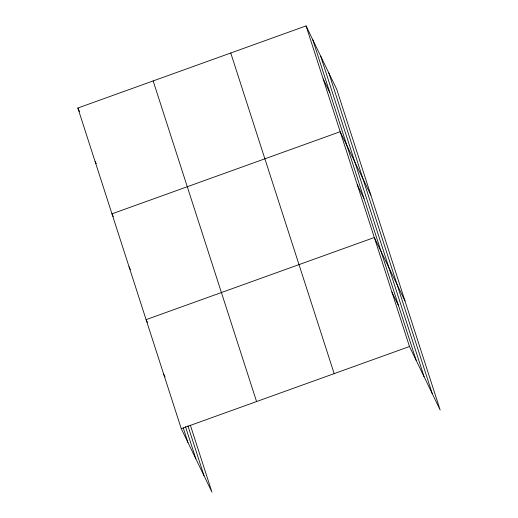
<?xml version="1.0" encoding="UTF-8"?>
<svg xmlns="http://www.w3.org/2000/svg" width="518" height="518" viewBox="0 0 518 518"><rect width="100%" height="100%" fill="white"/><g stroke="black" fill="none" stroke-linecap="round" stroke-linejoin="round"><path stroke-width="0.78" d="M190.391 425.31L211.933 492.1L181.261 428.658L77.849 108.035L306.067 25.9L336.739 89.342L440.151 409.965L409.479 346.523L306.067 25.9M181.261 428.658L409.479 346.523M323.128 78.801L329.843 92.69M370.862 195.15L340.196 131.708L111.972 213.837L113.319 216.615M357.258 184.609L363.973 198.498M404.992 300.952L374.32 237.509L146.102 319.645L147.442 322.423M391.899 292.016L398.614 305.905M77.849 108.035L79.526 111.506M95.247 161.629L96.257 163.714M129.04 266.744L130.381 269.522M163.682 374.151L165.022 376.929M328.833 72.993L432.245 393.615M320.687 56.145L424.1 376.761M312.781 39.789L416.194 360.411M230.756 53.004L334.168 373.627M153.16 80.931L256.572 401.554M187.93 425.848L204.027 475.744M185.483 426.657L195.882 458.896M183.275 427.959L187.976 442.547"/></g></svg>
